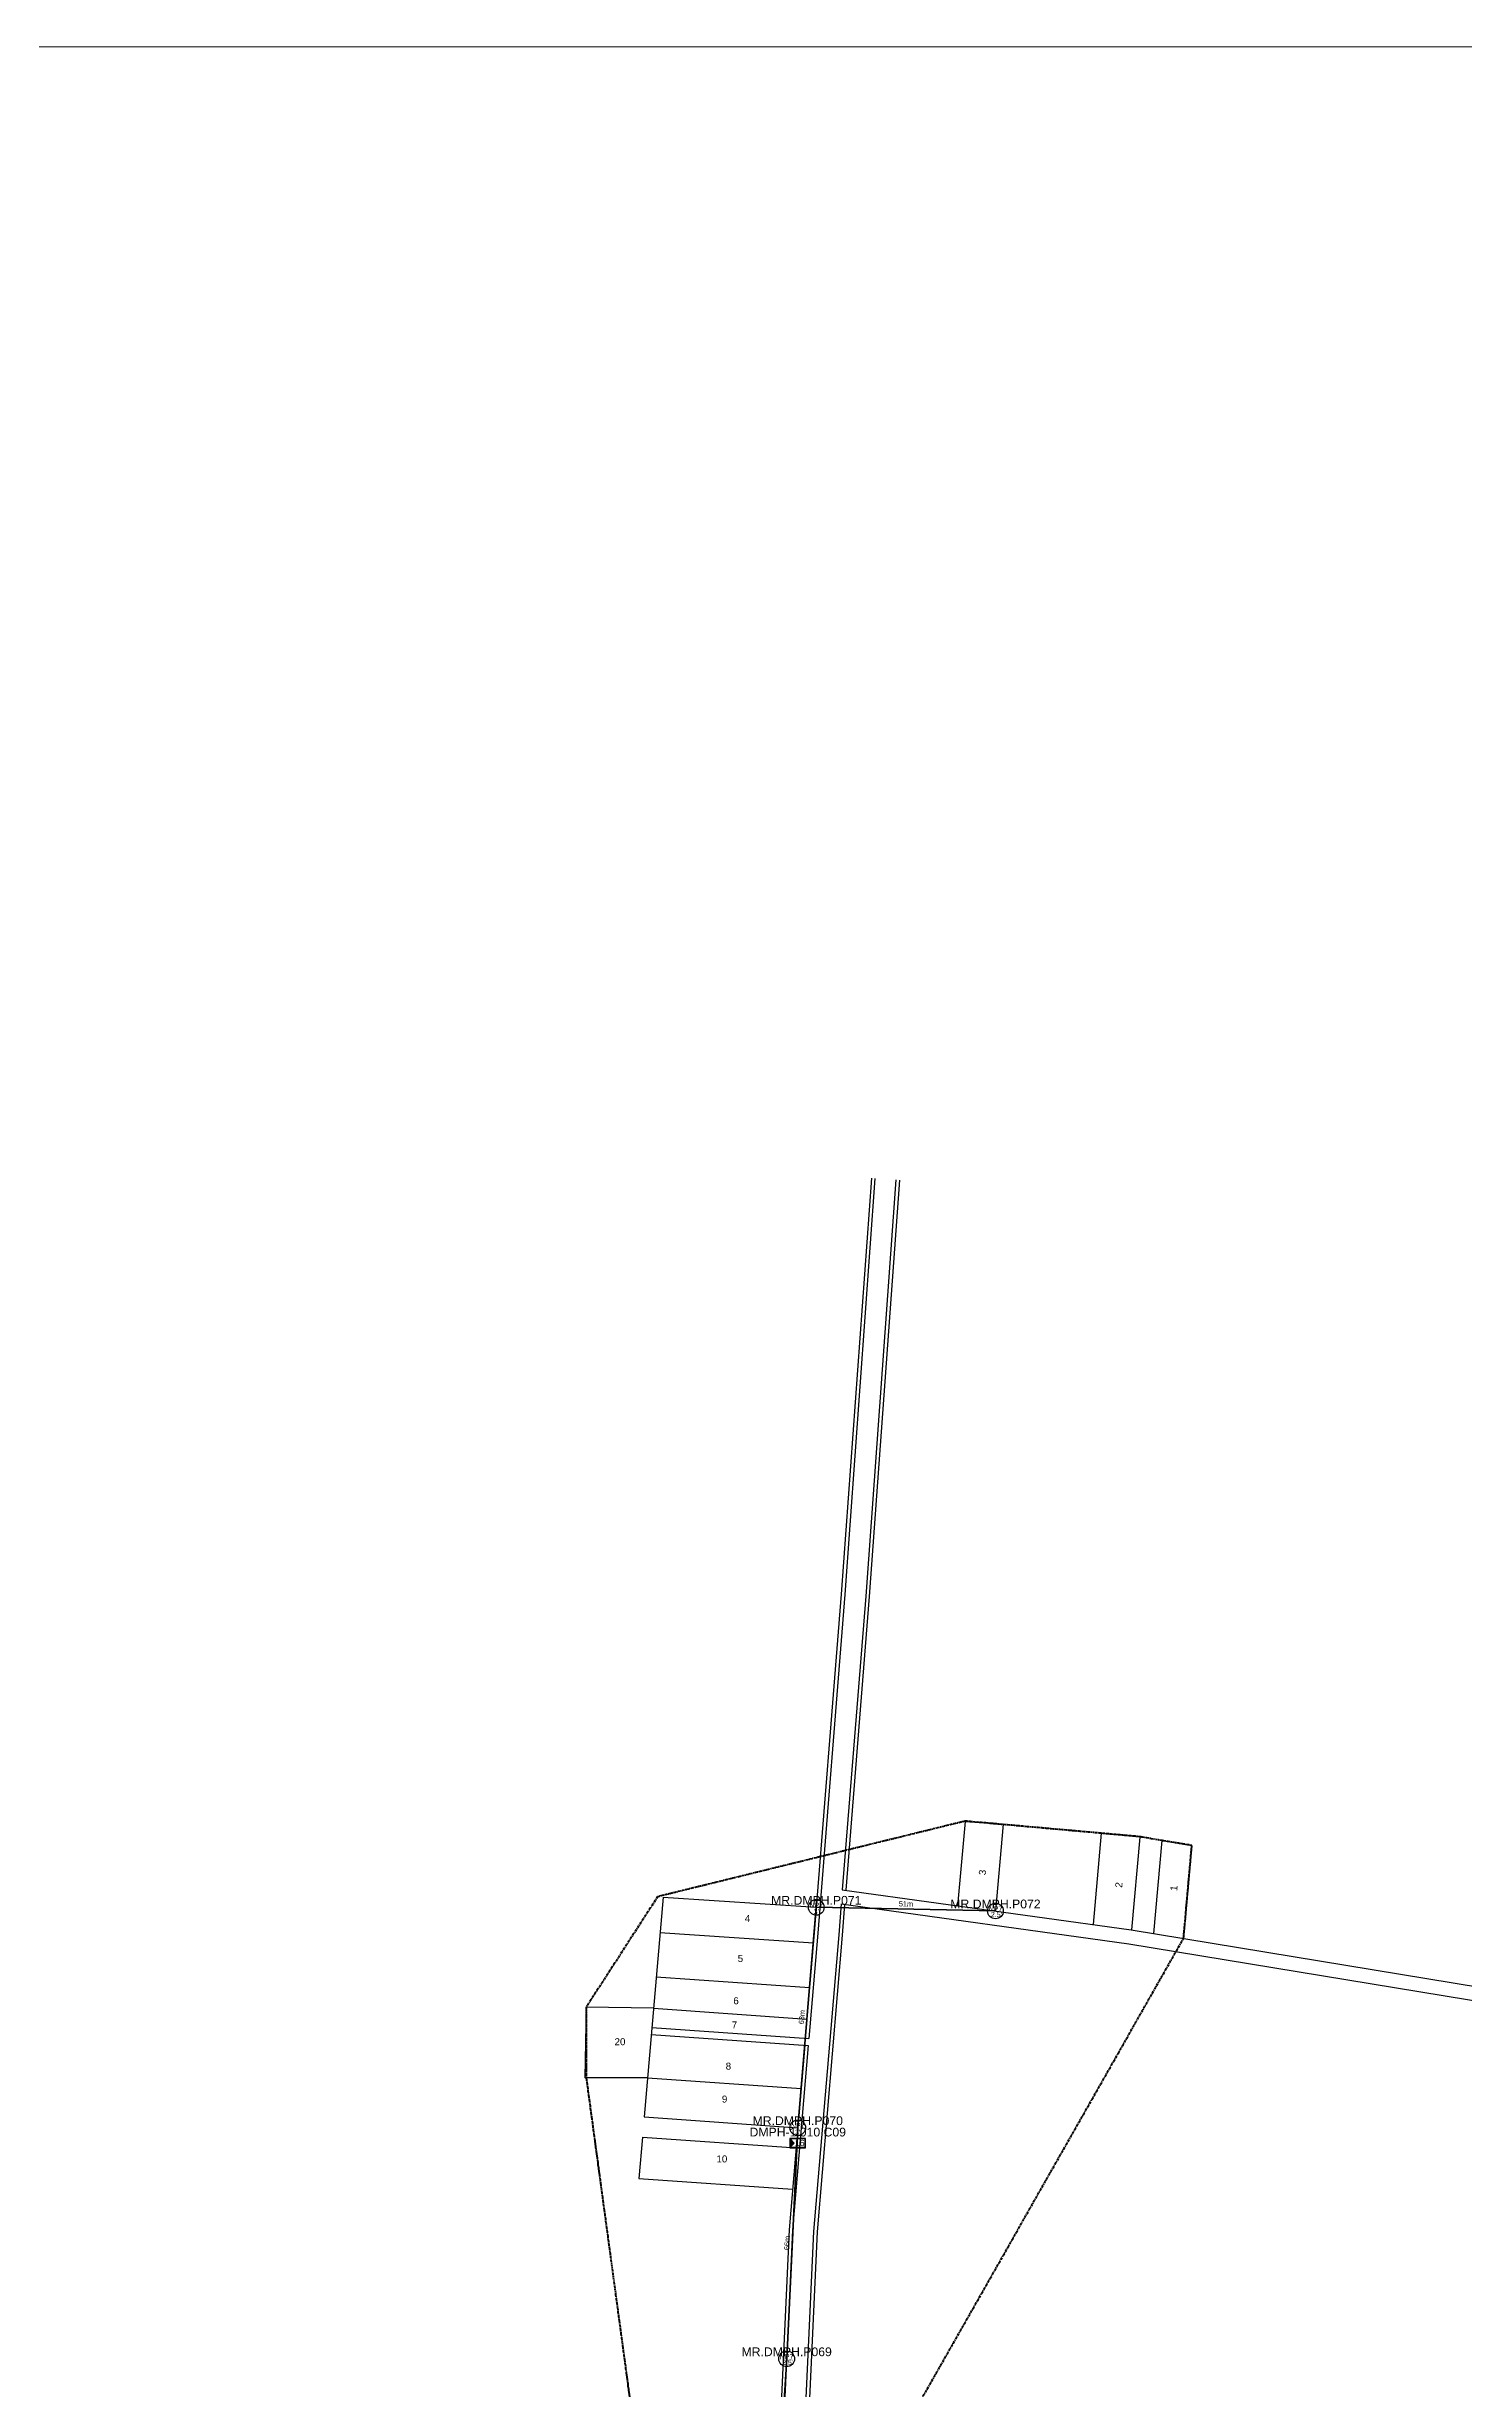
# Model space of a CAD drawing. Header units: metres. Extents: x 13679654 to 13688052, y 67972 to 70803.
# Drawn here: x 13680707 to 13681112, y 70134 to 70803 of the extents above; entities that cross this region are included whole.
import ezdxf
from ezdxf.enums import TextEntityAlignment as Align

# ---------------------------------------------------------------- set-up
doc = ezdxf.new("R2010")
doc.units = ezdxf.units.M
doc.header["$MEASUREMENT"] = 0
doc.linetypes.add('PHANTOM2', pattern=[1.25, 0.625, -0.125, 0.125, -0.125, 0.125, -0.125])
for name, color, linetype in [('Base Map', 251, 'Continuous'), ('FAT', 30, 'Continuous'), ('FAT DWG', 1, 'Continuous'), ('Home Number', 6, 'Continuous'), ('NEW POLE 7-2.5', 6, 'Continuous'), ('NEW POLE 7-3', 4, 'Continuous'), ('SPAN CABLE', 3, 'Continuous')]:
    doc.layers.add(name, color=color, linetype=linetype)
for name, color, linetype, lineweight in [('FAT AREA FDT 1', 134, 'PHANTOM2', 40), ('FAT INFO', 160, 'Continuous', 9), ('SLING WIRE', 4, 'Continuous', 35), ('XXX.XXX - Cable Line A (FO Cable 24C_2T) - AE', 3, 'Continuous', 35)]:
    doc.layers.add(name, color=color, linetype=linetype, lineweight=lineweight)
doc.styles.get("Standard").update_dxf_attribs({"font": 'arial.ttf'})
doc.styles.add('Title Block 3', font='dgn003.shx')
doc.dimstyles.new('EMR', dxfattribs={"dimtxt": 1.5, "dimasz": 0.18, "dimexe": 0.18, "dimexo": 0.0625, "dimgap": 0.09, "dimtad": 0, "dimdec": 0, "dimzin": 0, "dimdsep": 46, "dimtxsty": 'Standard', "dimcen": 0.09, "dimse1": 1, "dimse2": 1, "dimsd1": 1, "dimsd2": 1, "dimadec": 0, "dimazin": 0, "dimtfac": 1, "dimtdec": 0, "dimtofl": 0, "dimtmove": 0, "dimatfit": 3, "dimfxl": 1, "dimtolj": 1, "dimtzin": 0, "dimarcsym": 0})

# ---------------------------------------------------------------- blocks, each defined once
blk = doc.blocks.new('*U11')
h = blk.add_hatch(color=2)
h.dxf.hatch_style = 1
h.paths.add_polyline_path([(0.2, -2), (0.2, 2), (2.1, 0)])
for points in [[(0, -2.3), (7.5, -2.3), (7.5, 2.2), (0, 2.2)], [(0.2, -2), (7.2, -2), (7.2, 2), (0.2, 2)]]:
    blk.add_lwpolyline(points, close=True)
at = {"color": 2}
blk.add_lwpolyline([(0.2, -2), (0.2, 2), (2.1, 0)], close=True, dxfattribs=at)
at = {"color": 7}
blk.add_attdef('FAT', text='', height=3, rotation=360, dxfattribs=at).set_placement((4.7, 0), align=Align.MIDDLE_CENTER)
blk.add_attdef('FAT_ID', text='', height=3, rotation=360, dxfattribs=at).set_placement((0, -4.5), align=Align.MIDDLE_LEFT)
blk = doc.blocks.new('*U16')
at = {"color": 0, "linetype": 'ByBlock', "lineweight": -2}
blk.add_circle((0, 0), 2.24, dxfattribs=at)
at = {"color": 0, "linetype": 'ByBlock', "lineweight": -2, "style": 'Title Block 3', "width": 0.799091}
for s, p in [('NP7', (0, 0.62)), ("2.5'", (0.28, -1.02))]:
    blk.add_text(s, height=1.488, dxfattribs=at).set_placement(p, align=Align.MIDDLE_CENTER)
blk = doc.blocks.new('*U13')
at = {"color": 0, "linetype": 'ByBlock', "lineweight": -2}
blk.add_circle((0, 0), 2.24, dxfattribs=at)
at = {"color": 0, "linetype": 'ByBlock', "lineweight": -2, "style": 'Title Block 3', "width": 0.799091}
for s, p in [('NP7', (0, 0.62)), ("3'", (0, -1.27))]:
    blk.add_text(s, height=1.488, dxfattribs=at).set_placement(p, align=Align.MIDDLE_CENTER)
blk = doc.blocks.new('*D211')
at = {"layer": 'Defpoints', "color": 0, "transparency": 16777216}
for p in [(13680926.57, 70271.28), (13680926.61, 70272.78), (13680977.76, 70270.24)]:
    blk.add_point(p, dxfattribs=at)
at = {"layer": 'SPAN CABLE', "color": 0, "transparency": 16777216, "insert": (13680952.2, 70272.26), "char_height": 1.5, "attachment_point": 5, "rotation": 358.83414}
blk.add_mtext('\\A1;51m', dxfattribs=at)
blk = doc.blocks.new('*D212')
at = {"layer": 'Defpoints', "color": 0, "transparency": 16777216}
for p in [(13680926.57, 70271.28), (13680919.78, 70208.46), (13680921.28, 70208.34)]:
    blk.add_point(p, dxfattribs=at)
at = {"layer": 'SPAN CABLE', "color": 0, "transparency": 16777216, "insert": (13680922.43, 70239.93), "char_height": 1.5, "attachment_point": 5, "rotation": 85.18889}
blk.add_mtext('\\A1;63m', dxfattribs=at)
blk = doc.blocks.new('*D359')
at = {"layer": 'Defpoints', "color": 0, "transparency": 16777216}
for p in [(13680916.61, 70142.44), (13680918.11, 70142.34), (13680914.28, 70081.25)]:
    blk.add_point(p, dxfattribs=at)
at = {"layer": 'SPAN CABLE', "color": 0, "transparency": 16777216, "insert": (13680914.7, 70111.89), "char_height": 1.5, "attachment_point": 5, "rotation": 86.41997}
blk.add_mtext('\\A1;61m', dxfattribs=at)
blk = doc.blocks.new('*D360')
at = {"layer": 'Defpoints', "color": 0, "transparency": 16777216}
for p in [(13680919.78, 70208.41), (13680921.28, 70208.34), (13680918.11, 70142.34)]:
    blk.add_point(p, dxfattribs=at)
at = {"layer": 'SPAN CABLE', "color": 0, "transparency": 16777216, "insert": (13680918.19, 70175.41), "char_height": 1.5, "attachment_point": 5, "rotation": 87.24981}
blk.add_mtext('\\A1;66m', dxfattribs=at)

msp = doc.modelspace()

# ---------------------------------------------------------------- linework, layer by layer
at = {"layer": 'Base Map', "flags": 128}
for points in [[(13680942.32, 70479.54), (13680933.72, 70360.7), (13680925.99, 70264.01), (13680923.44, 70233.9)], [(13680943.31, 70479.47), (13680934.71, 70360.62), (13680926.99, 70263.92), (13680924.44, 70233.83)], [(13680949.3, 70479.03), (13680940.7, 70360.16), (13680934, 70276.28)], [(13680950.3, 70478.96), (13680941.7, 70360.08), (13680934.99, 70276.14)], [(13680969.07, 70295.75), (13680966.93, 70271.73)], [(13680969.07, 70295.75), (13680979.97, 70295.05)], [(13680979.97, 70295.05), (13680977.76, 70270.24)], [(13681008, 70292.44), (13681005.69, 70266.38)], [(13681008, 70292.44), (13681019, 70291.45)], [(13681018.99, 70291.31), (13681016.64, 70264.86)], [(13681025.31, 70290.35), (13681022.95, 70263.83)], [(13681025.31, 70290.35), (13681033.87, 70288.96)], [(13681033.87, 70288.96), (13681031.51, 70262.42)], [(13680882.78, 70274.2), (13680877.38, 70211.4)], [(13680882.78, 70274.2), (13680926.57, 70271.28)], [(13680934, 70276.28), (13681016.5, 70264.89), (13681500.82, 70185.21)], [(13680933.68, 70272.26), (13680932.97, 70263.42), (13680925.8, 70178.71), (13680920.83, 70071.08), (13680918.18, 69995.97), (13680911.29, 69893.05), (13680910.15, 69834.79)], [(13680934.67, 70272.12), (13680933.97, 70263.34), (13680926.79, 70178.64), (13680921.83, 70071.04), (13680919.18, 69995.92), (13680912.29, 69893.01), (13680911.17, 69835.59)], [(13680933.68, 70272.26), (13681015.91, 70260.9), (13681500.18, 70181.23)], [(13680881.91, 70264.08), (13680925.75, 70261.15)], [(13680880.83, 70251.46), (13680924.67, 70248.4)], [(13680880.05, 70242.44), (13680860.84, 70242.8), (13680860.45, 70222.56)], [(13680880.05, 70242.44), (13680923.91, 70239.37)], [(13680879.41, 70234.97), (13680924.27, 70231.84)], [(13680879.55, 70236.96), (13680924.44, 70233.83)], [(13680923.27, 70231.91), (13680918.81, 70179.17), (13680913.83, 70071.37), (13680911.19, 69996.33), (13680904.29, 69893.36), (13680903.2, 69837.38)], [(13680924.27, 70231.84), (13680919.8, 70179.1), (13680914.83, 70071.33), (13680912.19, 69996.28), (13680905.29, 69893.31), (13680904.17, 69836.13)], [(13680878.34, 70222.56), (13680860.45, 70222.56)], [(13680878.34, 70222.56), (13680922.22, 70219.5)], [(13680877.38, 70211.4), (13680921.28, 70208.34)], [(13680876.88, 70205.63), (13680875.87, 70193.87)], [(13680876.88, 70205.63), (13680920.79, 70202.57)], [(13680875.87, 70193.87), (13680919.79, 70190.8)]]:
    msp.add_lwpolyline(points, dxfattribs=at)
at = {"layer": 'FAT AREA FDT 1'}
msp.add_lwpolyline([(13681033.87, 70288.96), (13681025.31, 70290.35), (13681019, 70291.45), (13681008, 70292.43), (13680969.08, 70295.89), (13680881.24, 70274.31), (13680860.84, 70242.8), (13680860.84, 70222.56), (13680883.51, 70055.57), (13680913.24, 70054.52), (13681031.51, 70262.42), (13681033.87, 70288.96)], dxfattribs=at)
at = {"layer": 'FAT INFO'}
msp.add_lwpolyline([(13679653.73, 70802.62), (13685167.19, 70802.62), (13685167.19, 67972.01), (13679653.73, 67972.01)], close=True, dxfattribs=at)
at = {"layer": 'SLING WIRE', "flags": 128}
msp.add_lwpolyline([(13680977.76, 70270.24), (13680926.57, 70271.28), (13680921.28, 70208.34)], dxfattribs=at)
at = {"layer": 'XXX.XXX - Cable Line A (FO Cable 24C_2T) - AE', "flags": 128}
msp.add_lwpolyline([(13680914.28, 70081.25), (13680918.11, 70142.34), (13680921.28, 70208.34)], dxfattribs=at)

# ---------------------------------------------------------------- block references
at = {"layer": 'FAT DWG'}
ref = msp.add_blockref('*U11', (13680919.03, 70203.97), dxfattribs=dict(at, xscale=0.6000000000000003, yscale=0.6000000000000003, zscale=0.6000000000000003))
ref.add_attrib('FAT', '16', dxfattribs={"layer": '0', "color": 7, "height": 1.8, "rotation": 0}).set_placement((13680921.83, 70203.99), align=Align.MIDDLE_CENTER)
at = {"layer": 'NEW POLE 7-2.5'}
for p in [(13680977.76, 70270.24), (13680918.11, 70142.34)]:
    msp.add_blockref('*U16', p, dxfattribs=at)
at = {"layer": 'NEW POLE 7-3'}
for p in [(13680926.57, 70271.28), (13680921.28, 70208.34)]:
    msp.add_blockref('*U13', p, dxfattribs=at)

# ---------------------------------------------------------------- texts
at = {"layer": 'FAT'}
msp.add_text('DMPH-1.010.C09', height=2.5, dxfattribs=at).set_placement((13680921.28, 70208.34), align=Align.TOP_CENTER)
at = {"layer": 'Home Number'}
for s, p in [('3', (13680974.03, 70281.25)), ('2', (13681013.01, 70277.67)), ('1', (13681028.74, 70276.75))]:
    msp.add_text(s, height=2, rotation=84.92102, dxfattribs=at).set_placement(p, align=Align.MIDDLE_CENTER)
for s, p in [('4', (13680906.93, 70268.12)), ('5', (13680904.9, 70256.67)), ('6', (13680903.65, 70244.59)), ('20', (13680870.49, 70232.89)), ('7', (13680903.19, 70237.69)), ('8', (13680901.47, 70225.93)), ('9', (13680900.38, 70216.52)), ('10', (13680899.6, 70199.42))]:
    msp.add_text(s, height=2, dxfattribs=at).set_placement(p, align=Align.MIDDLE_CENTER)
at = {"layer": 'NEW POLE 7-2.5'}
for s, p in [('MR.DMPH.P072', (13680977.76, 70270.24)), ('MR.DMPH.P069', (13680918.11, 70142.34))]:
    msp.add_text(s, height=2.5, dxfattribs=at).set_placement(p, align=Align.BOTTOM_CENTER)
at = {"layer": 'NEW POLE 7-3'}
for s, p in [('MR.DMPH.P071', (13680926.57, 70271.28)), ('MR.DMPH.P070', (13680921.28, 70208.34))]:
    msp.add_text(s, height=2.5, dxfattribs=at).set_placement(p, align=Align.BOTTOM_CENTER)

# ---------------------------------------------------------------- dimensions: what is measured, and where the dimension line sits
at = {"layer": 'SPAN CABLE', "color": 2}
for p1, p2, distance, picture, middle in [((13680926.57, 70271.28), (13680921.28, 70208.34), -1.5, '*D212', (13680922.43, 70239.93)), ((13680977.76, 70270.24), (13680926.57, 70271.28), -1.5, '*D211', (13680952.2, 70272.26)), ((13680918.11, 70142.34), (13680921.28, 70208.34), 1.5, '*D360', (13680918.19, 70175.41)), ((13680914.28, 70081.25), (13680918.11, 70142.34), 1.5, '*D359', (13680914.7, 70111.89))]:
    dim = msp.add_aligned_dim(p1=p1, p2=p2, distance=distance, dimstyle='EMR', override={"dimpost": 'm'}, dxfattribs=at)
    dim.commit()
    dim.dimension.update_dxf_attribs({"geometry": picture, "text_midpoint": middle})

doc.saveas('drawing.dxf')
